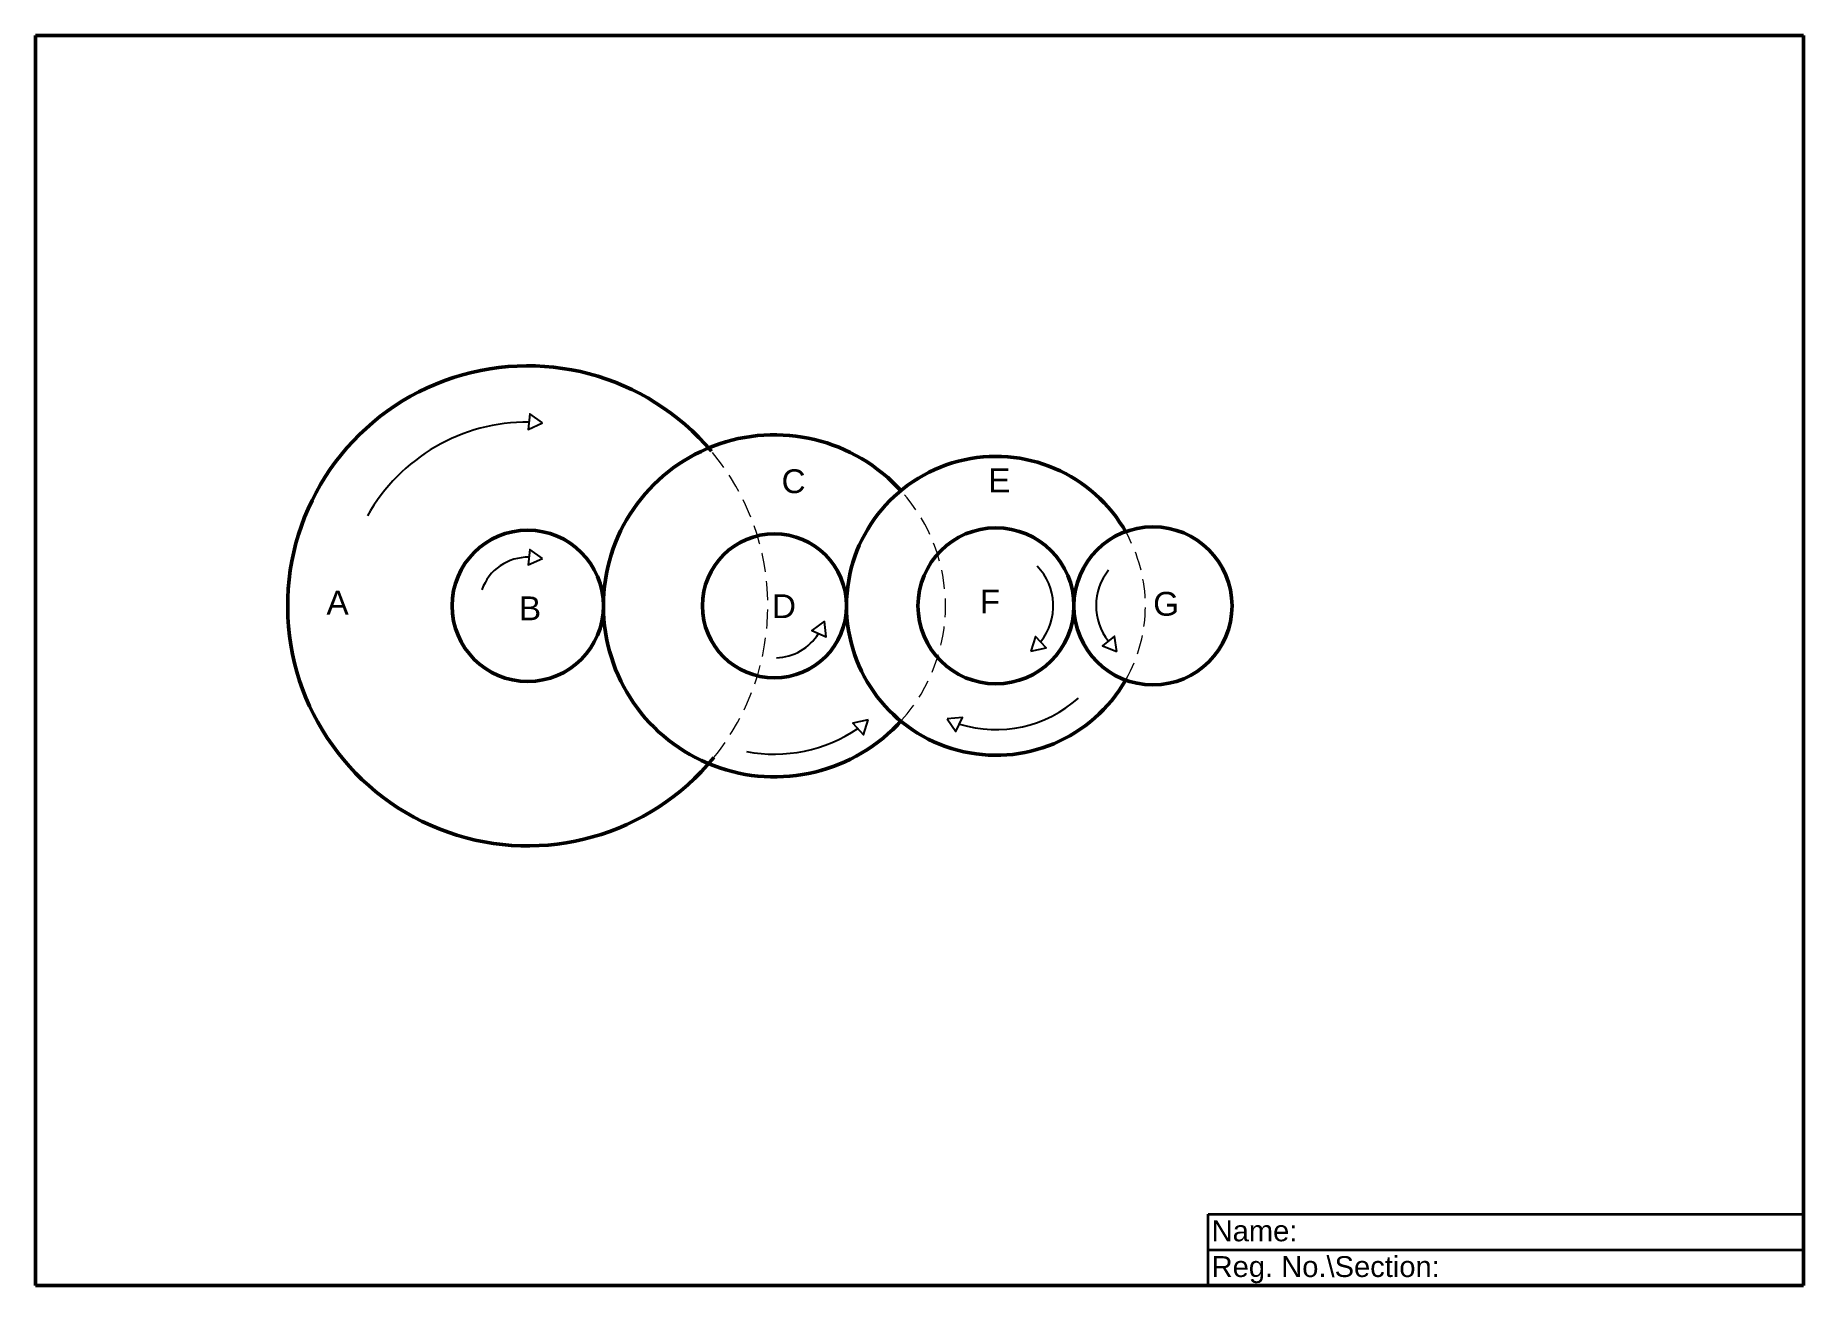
# Model space of a CAD drawing. Header units: millimetres. Extents: x 0 to 297, y 0 to 210.
import ezdxf

# ---------------------------------------------------------------- set-up
doc = ezdxf.new("R2010")
doc.units = ezdxf.units.MM
doc.header["$LTSCALE"] = 0.5
doc.linetypes.add('HIDDEN', pattern=[9.525, 6.35, -3.175])
for name, color, linetype, lineweight in [('FVnTV', 3, 'Continuous', 50), ('HiddenLine', 2, 'HIDDEN', 20), ('TrueLengthLines', 5, 'Continuous', 35)]:
    doc.layers.add(name, color=color, linetype=linetype, lineweight=lineweight)
doc.styles.get("Standard").update_dxf_attribs({"font": 'arial.ttf'})

msp = doc.modelspace()

# ---------------------------------------------------------------- linework, layer by layer
for points in [[(85.19, 144.9), (83.07, 146.44), (82.79, 143.82)], [(85.19, 122.13), (83.07, 123.67), (82.79, 121.06)], [(132.54, 111.61), (130.42, 110.06), (132.83, 109)], [(167.21, 106.55), (169.77, 107.12), (167.99, 109.05)], [(181.66, 106.49), (181.27, 109.09), (179.21, 107.45)], [(153.12, 95.21), (154.62, 93.05), (155.74, 95.43)], [(139.89, 95.03), (137.32, 94.48), (139.08, 92.53)]]:
    msp.add_lwpolyline(points, close=True)
for centre, radius, start, end in [((82.7, 114.18), 30.88, 89.595, 150.6598), ((82.7, 114.18), 8.16, 88.4377, 160.7771), ((161.34, 114.18), 9.62, 321.1377, 44.0739), ((187.64, 114.21), 9.49, 140.9483, 218.7113), ((124.14, 114.18), 8.74, 272.1282, 328.0481), ((161.34, 114.18), 20.78, 252.884, 311.8508), ((124.14, 114.18), 24.91, 259.1125, 304.1902)]:
    msp.add_arc(centre, radius, start, end)
at = {"layer": 'FVnTV'}
for p, q in [((0, 0), (0, 210)), ((0, 210), (297, 210)), ((297, 0), (297, 210)), ((0, 0), (297, 0))]:
    msp.add_line(p, q, dxfattribs=at)
for centre, radius in [((82.7, 114.18), 12.71), ((124.14, 114.18), 12.1), ((161.34, 114.18), 13.1), ((187.71, 114.18), 13.28)]:
    msp.add_circle(centre, radius, dxfattribs=at)
for centre, radius, start, end in [((82.7, 114.18), 40.32, 40.0667, 320.7776), ((124.14, 114.18), 28.73, 41.9376, 318.1856), ((161.34, 114.18), 25.1, 29.2783, 330.3714)]:
    msp.add_arc(centre, radius, start, end, dxfattribs=at)
at = {"layer": 'HiddenLine'}
for centre, radius, start, end in [((82.7, 114.18), 40.32, 320.7776, 40.0667), ((124.14, 114.18), 28.73, 318.1856, 41.9376), ((161.34, 114.18), 25.1, 330.3714, 29.7653)]:
    msp.add_arc(centre, radius, start, end, dxfattribs=at)
at = {"layer": 'TrueLengthLines'}
for p, q in [((197, 12), (297, 12)), ((197, 6), (197, 12)), ((197, 6), (297, 6)), ((197, 0), (197, 6))]:
    msp.add_line(p, q, dxfattribs=at)

# ---------------------------------------------------------------- texts
for s, height, p in [('C', 4, (125.33, 133.11)), ('E', 4, (160.03, 133.27)), ('A', 4, (48.9, 112.72)), ('D', 4, (123.72, 112.12)), ('F', 4, (158.63, 112.91)), ('G', 4, (187.75, 112.52)), ('B', 4, (81.22, 111.76)), ('Name:', 3.5, (197.57, 7.45)), ('Reg. No.\\Section:', 3.5, (197.57, 1.45))]:
    msp.add_text(s, height=height).set_placement(p)

doc.saveas('drawing.dxf')
